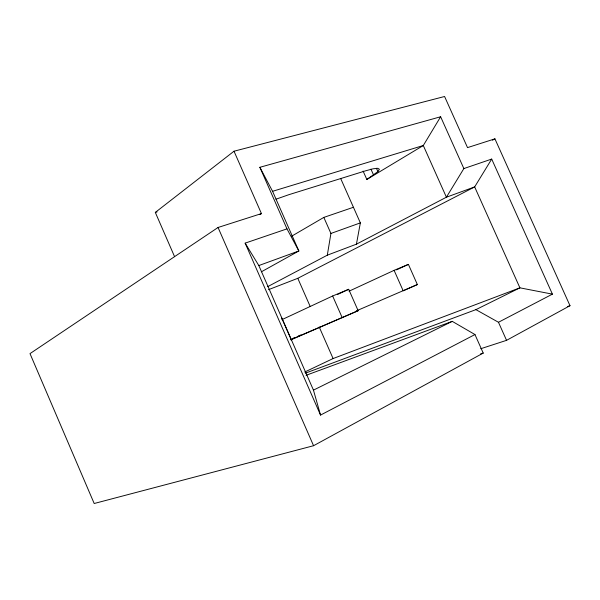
<?xml version="1.0" encoding="UTF-8"?>
<svg xmlns="http://www.w3.org/2000/svg" width="600" height="600" viewBox="0 0 600 600"><rect width="100%" height="100%" fill="white"/><g stroke="black" fill="none" stroke-linecap="round" stroke-linejoin="round"><path stroke-width="0.9" d="M267.645 286.673L327.308 255.173L330.923 233.452L323.827 217.403L353.43 207.278M327.308 255.173L356.43 244.17L360.353 222.885L340.635 178.403M356.43 244.17L446.408 197.205L463.86 168.57L440.632 116.752L423.3 145.515L366.84 179.468L363.097 171.06M305.377 373.163L475.912 309.638L498.472 322.275L552.412 294.142L491.7 159.075L474.66 186.915L297.795 278.31L268.553 289.665M366.84 179.468L377.91 171.615L379.388 169.275L377.805 168.292L373.163 168.788L365.7 170.782L288.765 194.722L276.022 199.185M174.593 256.688L155.31 212.415L234.015 151.215L444.585 96.495L467.528 147.615L494.925 138.847L570 305.692L506.55 340.343L480.735 348.728M234.015 151.215L261.442 213.593L218.048 227.483L30 353.618L94.192 503.505L313.567 445.717L483.225 353.077L474.96 334.538L452.25 321.36L306.06 375.308M259.875 214.612L261.442 213.593M291.675 236.183L323.827 217.403M492.465 140.22L494.925 138.847M261.442 271.778L298.853 250.972L272.572 191.303L259.868 167.295L440.632 116.752M245.145 243.135L258.825 265.553L298.853 250.972L286.98 228.87L245.145 243.135L320.535 415.08L474.96 334.538M320.535 415.08L313.462 390.135L452.25 321.36M475.912 309.638L519.908 287.835L552.412 294.142M304.733 372.03L333.097 358.553L519.908 287.835L474.66 186.915L446.408 197.205L423.3 145.515L272.572 191.303M281.903 319.673L332.64 295.995L348.69 289.298L358.14 310.695L290.767 339.862M337.673 294.428L348.69 289.298M349.058 291.188L394.103 270.345L408.397 264.382L417.36 284.558L403.185 290.812L394.103 270.345M396.502 269.873L408.397 264.382M293.04 338.31L294.757 337.567M298.2 336.082L300.788 334.965M356.325 310.89L417.36 284.558M291.105 339.555L358.14 310.695M330.923 233.452L360.353 222.885M463.86 168.57L491.7 159.075M567.345 306.6L570 305.692M480.555 353.933L483.225 353.077M155.31 212.415L157.087 211.897M498.472 322.275L506.55 340.343M376.418 168.255L377.91 171.615M370.957 169.148L373.605 175.102M332.64 295.995L342.225 317.715M259.868 167.295L286.98 228.87M297.795 278.31L310.185 306.48M319.2 326.962L333.097 358.553M258.825 265.553L313.462 390.135M281.46 317.355L291.45 340.125M218.048 227.483L313.567 445.717"/></g></svg>
